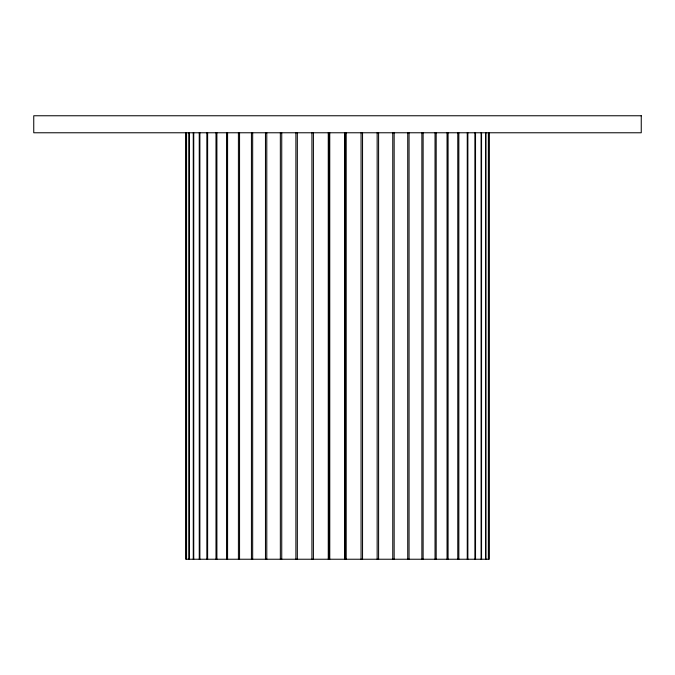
<?xml version="1.0" encoding="UTF-8"?>
<svg xmlns="http://www.w3.org/2000/svg" width="675" height="675" viewBox="0 0 675 675"><rect width="100%" height="100%" fill="white"/><g stroke="black" fill="none" stroke-linecap="round" stroke-linejoin="round"><path stroke-width="1.01" d="M489.358 132.773L489.358 559.237L185.633 559.237L185.633 132.773M488.523 132.773L488.523 559.237M488.362 132.773L488.362 559.237M485.916 132.773L485.916 559.237M485.587 132.773L485.587 559.237M481.562 132.773L481.562 559.237M481.089 132.773L481.089 559.237M475.529 132.773L475.529 559.237M474.896 132.773L474.896 559.237M467.868 132.773L467.868 559.237M467.26 132.773L467.26 559.237M458.848 132.773L458.848 559.237M457.777 132.773L457.777 559.237M448.082 132.773L448.082 559.237M447.053 132.773L447.053 559.237M436.177 132.773L436.177 559.237M435.038 132.773L435.038 559.237M423.115 132.773L423.115 559.237M421.875 132.773L421.875 559.237M409.058 132.773L409.058 559.237M407.734 132.773L407.734 559.237M394.149 132.773L394.149 559.237M392.766 132.773L392.766 559.237M378.591 132.773L378.591 559.237M377.148 132.773L377.148 559.237M362.543 132.773L362.543 559.237M361.066 132.773L361.066 559.237M346.199 132.773L346.199 559.237M345.229 132.773L345.229 559.237M344.723 132.773L344.706 559.237M329.754 132.773L329.771 559.237M329.265 132.773L329.265 559.237M328.261 132.773L328.261 559.237M313.402 132.773L313.402 559.237M311.926 132.773L311.926 559.237M297.329 132.773L297.329 559.237M295.895 132.773L295.895 559.237M281.737 132.773L281.737 559.237M280.344 132.773L280.344 559.237M266.785 132.773L266.785 559.237M265.469 132.773L265.469 559.237M252.669 132.773L252.669 559.237M251.438 132.773L251.438 559.237M239.549 132.773L239.549 559.237M238.41 132.773L238.41 559.237M227.576 132.773L227.576 559.237M226.547 132.773L226.547 559.237M216.894 132.773L216.894 559.237M215.992 132.773L215.992 559.237M207.622 132.773L207.622 559.237M206.854 132.773L206.854 559.237M199.876 132.773L199.876 559.237M199.252 132.773L199.252 559.237M193.742 132.773L193.742 559.237M193.261 132.773L193.261 559.237M189.287 132.773L189.287 559.237M188.975 132.773L188.975 559.237M186.578 132.773L186.578 559.237M186.418 132.773L186.418 559.237M641.25 115.762L33.75 115.762L33.75 132.773L641.25 132.773L641.25 115.762"/></g></svg>
